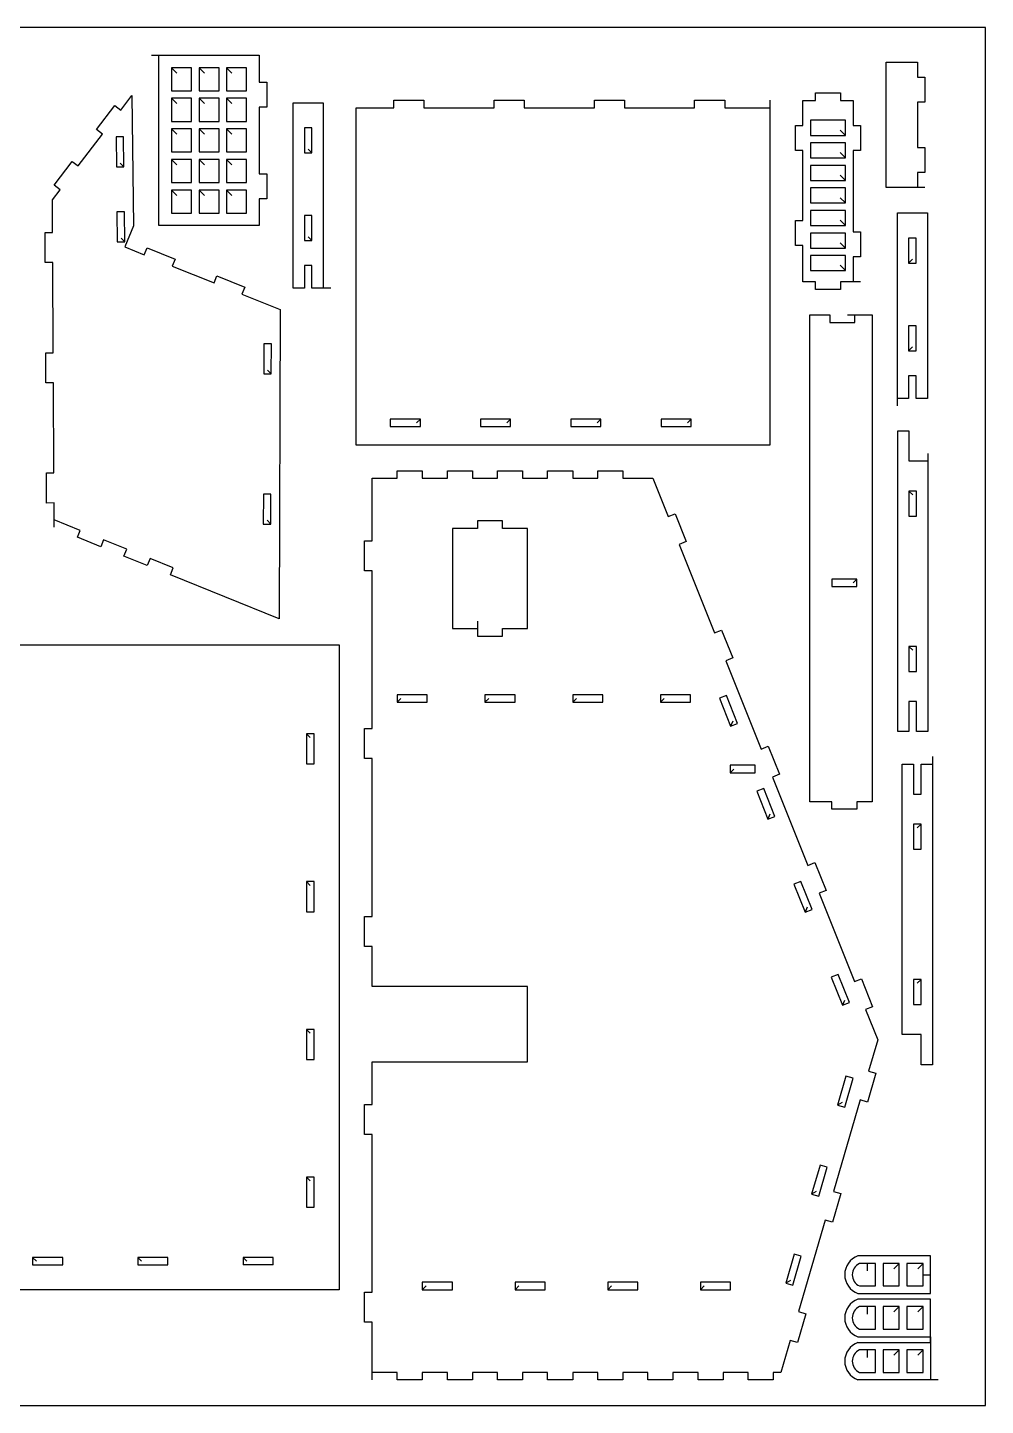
# Model space of a CAD drawing. Extents: x 0 to 800, y 0 to 550.
# Drawn here: x 418 to 800, y 0 to 550 of the extents above; entities that cross this region are included whole.
import ezdxf

# ---------------------------------------------------------------- set-up
doc = ezdxf.new("R2010")
doc.units = 0
doc.header["$MEASUREMENT"] = 0
doc.layers.add('DEFAULT', color=7, linetype='Continuous')
doc.layers.add('Layer1', color=150, linetype='Continuous')

msp = doc.modelspace()

# ---------------------------------------------------------------- linework, layer by layer
at = {"layer": 'DEFAULT'}
for p, q in [((467.2905, 538.9502), (470.2905, 538.9502)), ((470.2905, 538.9502), (510.2905, 538.9502)), ((470.2905, 470.9502), (470.2905, 538.9502)), ((477.4118, 531.8289), (475.2905, 533.9502)), ((475.2905, 533.9502), (475.2905, 524.7502)), ((483.2905, 533.9502), (475.2905, 533.9502)), ((483.2905, 524.7502), (483.2905, 533.9502)), ((488.4118, 531.8289), (486.2905, 533.9502)), ((486.2905, 533.9502), (486.2905, 524.7502)), ((494.2905, 533.9502), (486.2905, 533.9502)), ((494.2905, 524.7502), (494.2905, 533.9502)), ((499.4118, 531.8289), (497.2905, 533.9502)), ((497.2905, 533.9502), (497.2905, 524.7502)), ((505.2905, 533.9502), (497.2905, 533.9502)), ((505.2905, 524.7502), (505.2905, 533.9502)), ((510.2905, 538.9502), (510.2905, 528.2502)), ((760.3723, 486.1762), (760.3723, 536.1761)), ((760.3723, 536.1761), (772.8723, 536.1761)), ((772.8723, 536.1761), (772.8723, 530.1761)), ((510.2905, 528.2502), (513.2905, 528.2502)), ((513.2905, 528.2502), (513.2905, 518.2502)), ((772.8723, 530.1761), (775.8723, 530.1761)), ((775.8723, 530.1761), (775.8723, 520.1761)), ((455.0942, 517.0278), (459.5365, 522.8611)), ((459.5365, 522.8611), (460.1138, 470.8716)), ((475.2905, 524.7502), (483.2905, 524.7502)), ((486.2905, 524.7502), (494.2905, 524.7502)), ((497.2905, 524.7502), (505.2905, 524.7502)), ((732.1946, 520.9049), (732.1946, 523.9049)), ((732.1946, 523.9049), (742.1946, 523.9049)), ((742.1946, 523.9049), (742.1946, 520.9049)), ((445.4371, 509.2986), (452.7075, 518.8453)), ((452.7075, 518.8453), (455.0942, 517.0278)), ((477.4118, 519.629), (475.2905, 521.7502)), ((475.2905, 521.7502), (475.2905, 512.5502)), ((483.2905, 521.7502), (475.2905, 521.7502)), ((483.2905, 512.5502), (483.2905, 521.7502)), ((488.4118, 519.629), (486.2905, 521.7502)), ((486.2905, 521.7502), (486.2905, 512.5502)), ((494.2905, 521.7502), (486.2905, 521.7502)), ((494.2905, 512.5502), (494.2905, 521.7502)), ((499.4118, 519.629), (497.2905, 521.7502)), ((497.2905, 521.7502), (497.2905, 512.5502)), ((505.2905, 521.7502), (497.2905, 521.7502)), ((505.2905, 512.5502), (505.2905, 521.7502)), ((513.2905, 518.2502), (510.2905, 518.2502)), ((510.2905, 518.2502), (510.2905, 491.6502)), ((523.8199, 445.9592), (523.8199, 519.9592)), ((523.8199, 519.9592), (535.8199, 519.9592)), ((535.8199, 519.9592), (535.8199, 445.9592)), ((548.9975, 383.2454), (548.9975, 518.0216)), ((548.9975, 518.0216), (563.9975, 518.0216)), ((563.9975, 518.0216), (563.9975, 521.0216)), ((563.9975, 521.0216), (575.9975, 521.0216)), ((575.9975, 521.0216), (575.9975, 518.0216)), ((575.9975, 518.0216), (603.9975, 518.0216)), ((603.9975, 518.0216), (603.9975, 521.0216)), ((603.9975, 521.0216), (615.9975, 521.0216)), ((615.9975, 521.0216), (615.9975, 518.0216)), ((615.9975, 518.0216), (643.9975, 518.0216)), ((643.9975, 518.0216), (643.9975, 521.0216)), ((643.9975, 521.0216), (655.9975, 521.0216)), ((655.9975, 521.0216), (655.9975, 518.0216)), ((655.9975, 518.0216), (683.9975, 518.0216)), ((683.9975, 518.0216), (683.9975, 521.0216)), ((683.9975, 521.0216), (695.9975, 521.0216)), ((695.9975, 521.0216), (695.9975, 518.0216)), ((695.9975, 518.0216), (714.0169, 518.0216)), ((714.0169, 521.0216), (714.0169, 518.0216)), ((714.0169, 518.0216), (714.0169, 383.2454)), ((727.1946, 510.9049), (727.1946, 520.9049)), ((727.1946, 520.9049), (732.1946, 520.9049)), ((742.1946, 520.9049), (747.1946, 520.9049)), ((747.1946, 520.9049), (747.1946, 510.9049)), ((775.8723, 520.1761), (772.8723, 520.1761)), ((772.8723, 520.1761), (772.8723, 502.1761)), ((475.2905, 512.5502), (483.2905, 512.5502)), ((486.2905, 512.5502), (494.2905, 512.5502)), ((497.2905, 512.5502), (505.2905, 512.5502)), ((744.1946, 512.9742), (730.1946, 512.9742)), ((730.1946, 512.9742), (730.1946, 506.9742)), ((744.1946, 506.9742), (744.1946, 512.9742)), ((438.13, 494.7519), (447.8238, 507.481)), ((447.8238, 507.481), (445.4371, 509.2986)), ((456.2187, 506.4438), (453.2189, 506.4105)), ((453.2189, 506.4105), (453.3522, 494.4113)), ((456.352, 494.4445), (456.2187, 506.4438)), ((477.4118, 507.429), (475.2905, 509.5503)), ((475.2905, 509.5503), (475.2905, 500.3503)), ((483.2905, 509.5503), (475.2905, 509.5503)), ((483.2905, 500.3503), (483.2905, 509.5503)), ((488.4118, 507.429), (486.2905, 509.5503)), ((486.2905, 509.5503), (486.2905, 500.3503)), ((494.2905, 509.5503), (486.2905, 509.5503)), ((494.2905, 500.3503), (494.2905, 509.5503)), ((499.4118, 507.429), (497.2905, 509.5503)), ((497.2905, 509.5503), (497.2905, 500.3503)), ((505.2905, 509.5503), (497.2905, 509.5503)), ((505.2905, 500.3503), (505.2905, 509.5503)), ((531.3199, 509.9592), (528.3199, 509.9592)), ((528.3199, 509.9592), (528.3199, 499.9592)), ((531.3199, 499.9592), (531.3199, 509.9592)), ((724.1946, 500.9049), (724.1946, 510.9049)), ((724.1946, 510.9049), (727.1946, 510.9049)), ((730.1946, 506.9742), (744.1946, 506.9742)), ((742.0733, 509.0955), (744.1946, 506.9742)), ((747.1946, 510.9049), (750.1946, 510.9049)), ((750.1946, 510.9049), (750.1946, 500.9049)), ((529.8199, 501.4592), (531.3199, 499.9592)), ((727.1946, 500.9049), (724.1946, 500.9049)), ((727.1946, 472.9742), (727.1946, 500.9049)), ((744.1946, 503.9742), (730.1946, 503.9742)), ((730.1946, 503.9742), (730.1946, 497.9742)), ((744.1946, 497.9742), (744.1946, 503.9742)), ((750.1946, 500.9049), (747.1946, 500.9049)), ((747.1946, 500.9049), (747.1946, 468.4742)), ((772.8723, 502.1761), (775.8723, 502.1761)), ((775.8723, 502.1761), (775.8723, 492.1761)), ((428.4731, 487.0226), (435.7433, 496.5695)), ((435.7433, 496.5695), (438.13, 494.7519)), ((454.8354, 495.9277), (456.352, 494.4445)), ((475.2905, 500.3503), (483.2905, 500.3503)), ((477.4118, 495.229), (475.2905, 497.3503)), ((475.2905, 497.3503), (475.2905, 488.1503)), ((483.2905, 497.3503), (475.2905, 497.3503)), ((483.2905, 488.1503), (483.2905, 497.3503)), ((486.2905, 500.3503), (494.2905, 500.3503)), ((488.4118, 495.229), (486.2905, 497.3503)), ((486.2905, 497.3503), (486.2905, 488.1503)), ((494.2905, 497.3503), (486.2905, 497.3503)), ((494.2905, 488.1503), (494.2905, 497.3503)), ((497.2905, 500.3503), (505.2905, 500.3503)), ((499.4118, 495.229), (497.2905, 497.3503)), ((497.2905, 497.3503), (497.2905, 488.1503)), ((505.2905, 497.3503), (497.2905, 497.3503)), ((505.2905, 488.1503), (505.2905, 497.3503)), ((528.3199, 499.9592), (531.3199, 499.9592)), ((730.1946, 497.9742), (744.1946, 497.9742)), ((742.0733, 500.0956), (744.1946, 497.9742)), ((453.3522, 494.4113), (456.352, 494.4445)), ((510.2905, 491.6502), (513.2905, 491.6502)), ((513.2905, 491.6502), (513.2905, 481.6502)), ((744.1946, 494.9742), (730.1946, 494.9742)), ((730.1946, 494.9742), (730.1946, 488.9742)), ((742.0733, 491.0956), (744.1946, 488.9742)), ((744.1946, 488.9742), (744.1946, 494.9742)), ((775.8723, 492.1761), (772.8723, 492.1761)), ((772.8723, 492.1761), (772.8723, 486.1761)), ((427.8304, 481.2271), (430.8597, 485.205)), ((430.8597, 485.205), (428.4731, 487.0226)), ((475.2905, 488.1503), (483.2905, 488.1503)), ((477.4118, 483.029), (475.2905, 485.1503)), ((475.2905, 485.1503), (475.2905, 475.9503)), ((483.2905, 485.1503), (475.2905, 485.1503)), ((483.2905, 475.9503), (483.2905, 485.1503)), ((486.2905, 488.1503), (494.2905, 488.1503)), ((488.4118, 483.029), (486.2905, 485.1503)), ((486.2905, 485.1503), (486.2905, 475.9503)), ((494.2905, 485.1503), (486.2905, 485.1503)), ((494.2905, 475.9503), (494.2905, 485.1503)), ((497.2905, 488.1503), (505.2905, 488.1503)), ((499.4118, 483.029), (497.2905, 485.1503)), ((497.2905, 485.1503), (497.2905, 475.9503)), ((505.2905, 485.1503), (497.2905, 485.1503)), ((505.2905, 475.9503), (505.2905, 485.1503)), ((730.1946, 488.9742), (744.1946, 488.9742)), ((744.1946, 485.9742), (730.1946, 485.9742)), ((730.1946, 485.9742), (730.1946, 479.9742)), ((744.1946, 479.9742), (744.1946, 485.9742)), ((772.8723, 486.1762), (760.3723, 486.1762)), ((775.8723, 486.1762), (772.8723, 486.1762)), ((427.9003, 468.2274), (427.8304, 481.2271)), ((513.2905, 481.6502), (510.2905, 481.6502)), ((510.2905, 481.6502), (510.2905, 470.9502)), ((730.1946, 479.9742), (744.1946, 479.9742)), ((742.0733, 482.0956), (744.1946, 479.9742)), ((456.5518, 476.4456), (453.552, 476.4123)), ((453.552, 476.4123), (453.6853, 464.413)), ((456.6851, 464.4463), (456.5518, 476.4456)), ((475.2905, 475.9503), (483.2905, 475.9503)), ((486.2905, 475.9503), (494.2905, 475.9503)), ((497.2905, 475.9503), (505.2905, 475.9503)), ((531.3199, 474.9592), (528.3199, 474.9592)), ((528.3199, 474.9592), (528.3199, 464.9592)), ((531.3199, 464.9592), (531.3199, 474.9592)), ((744.1946, 476.9742), (730.1946, 476.9742)), ((730.1946, 476.9742), (730.1946, 470.9742)), ((742.0733, 473.0956), (744.1946, 470.9742)), ((744.1946, 470.9742), (744.1946, 476.9742)), ((764.8716, 401.9984), (764.8716, 475.9984)), ((764.8716, 475.9984), (776.8716, 475.9984)), ((776.8716, 475.9984), (776.8716, 401.9984)), ((424.9004, 468.2112), (427.9003, 468.2274)), ((424.9649, 456.2113), (424.9004, 468.2112)), ((460.1138, 470.8716), (456.7073, 462.4399)), ((510.2905, 470.9502), (470.2905, 470.9502)), ((724.1946, 462.9742), (724.1946, 472.9742)), ((724.1946, 472.9742), (727.1946, 472.9742)), ((730.1946, 470.9742), (744.1946, 470.9742)), ((744.1946, 467.9742), (730.1946, 467.9742)), ((730.1946, 467.9742), (730.1946, 461.9742)), ((744.1946, 461.9742), (744.1946, 467.9742)), ((747.1946, 468.4742), (750.1946, 468.4742)), ((750.1946, 468.4742), (750.1946, 458.4742)), ((453.6853, 464.413), (456.6851, 464.4463)), ((455.1685, 465.9296), (456.6851, 464.4463)), ((456.7073, 462.4399), (464.4714, 459.303)), ((464.4714, 459.303), (465.5952, 462.0846)), ((465.5952, 462.0846), (476.7214, 457.5893)), ((528.3199, 464.9592), (531.3199, 464.9592)), ((529.8199, 466.4592), (531.3199, 464.9592)), ((727.1946, 462.9742), (724.1946, 462.9742)), ((727.1946, 448.4742), (727.1946, 462.9742)), ((742.0733, 464.0956), (744.1946, 461.9742)), ((772.3716, 465.9984), (769.3716, 465.9984)), ((769.3716, 465.9984), (769.3716, 455.9984)), ((772.3716, 455.9984), (772.3716, 465.9984)), ((476.7214, 457.5893), (475.5976, 454.8078)), ((730.1946, 461.9742), (744.1946, 461.9742)), ((744.1946, 458.9742), (730.1946, 458.9742)), ((730.1946, 458.9742), (730.1946, 452.9742)), ((744.1946, 452.9742), (744.1946, 458.9742)), ((750.1946, 458.4742), (747.1946, 458.4742)), ((747.1946, 458.4742), (747.1946, 448.4742)), ((770.8716, 457.4984), (769.3716, 455.9984)), ((427.9649, 456.2275), (424.9649, 456.2113)), ((428.1586, 420.228), (427.9649, 456.2275)), ((475.5976, 454.8078), (492.2869, 448.0648)), ((531.3199, 454.9592), (528.3199, 454.9592)), ((528.3199, 454.9592), (528.3199, 445.9592)), ((531.3199, 445.9592), (531.3199, 454.9592)), ((730.1946, 452.9742), (744.1946, 452.9742)), ((742.0733, 455.0956), (744.1946, 452.9742)), ((769.3716, 455.9984), (772.3716, 455.9984)), ((492.2869, 448.0648), (493.4107, 450.8464)), ((493.4107, 450.8464), (504.5369, 446.3511)), ((504.5369, 446.3511), (503.4131, 443.5696)), ((528.3199, 445.9592), (523.8199, 445.9592)), ((535.8199, 445.9592), (531.3199, 445.9592)), ((538.8199, 445.9592), (535.8199, 445.9592)), ((732.1946, 448.4742), (727.1946, 448.4742)), ((732.1946, 445.4742), (732.1946, 448.4742)), ((747.1946, 448.4742), (742.1946, 448.4742)), ((742.1946, 448.4742), (742.1946, 445.4742)), ((750.1946, 448.4742), (747.1946, 448.4742)), ((503.4131, 443.5696), (518.6776, 437.4023)), ((742.1946, 445.4742), (732.1946, 445.4742)), ((518.6776, 437.4023), (518.302, 314.0001)), ((729.9291, 241.0001), (729.9291, 435.2964)), ((729.9291, 435.2964), (737.9291, 435.2964)), ((737.9291, 435.2964), (737.9291, 432.2964)), ((744.9291, 435.2964), (747.9291, 435.2964)), ((747.9291, 435.2964), (754.8719, 435.2964)), ((747.9291, 432.2964), (747.9291, 435.2964)), ((754.8719, 435.2964), (754.8719, 241.0001)), ((737.9291, 432.2964), (747.9291, 432.2964)), ((772.3716, 430.9984), (769.3716, 430.9984)), ((769.3716, 430.9984), (769.3716, 420.9984)), ((772.3716, 420.9984), (772.3716, 430.9984)), ((512.1363, 423.8092), (512.0998, 411.8092)), ((515.1363, 423.8), (512.1363, 423.8092)), ((515.0997, 411.8001), (515.1363, 423.8)), ((425.1586, 420.2118), (428.1586, 420.228)), ((425.2232, 408.212), (425.1586, 420.2118)), ((770.8716, 422.4984), (769.3716, 420.9984)), ((769.3716, 420.9984), (772.3716, 420.9984)), ((513.6042, 413.3046), (515.0997, 411.8001)), ((428.2231, 408.2282), (425.2232, 408.212)), ((428.4168, 372.2287), (428.2231, 408.2282)), ((512.0998, 411.8092), (515.0997, 411.8001)), ((772.3716, 410.9984), (769.3716, 410.9984)), ((769.3716, 410.9984), (769.3716, 401.9984)), ((772.3716, 401.9984), (772.3716, 410.9984)), ((764.8716, 398.9984), (764.8716, 401.9984)), ((769.3716, 401.9984), (764.8716, 401.9984)), ((776.8716, 401.9984), (772.3716, 401.9984)), ((574.5975, 393.7454), (562.5975, 393.7454)), ((562.5975, 393.7454), (562.5975, 390.7454)), ((562.5975, 390.7454), (574.5975, 390.7454)), ((573.0975, 392.2454), (574.5975, 393.7454)), ((574.5975, 390.7454), (574.5975, 393.7454)), ((610.5975, 393.7454), (598.5975, 393.7454)), ((598.5975, 393.7454), (598.5975, 390.7454)), ((598.5975, 390.7454), (610.5975, 390.7454)), ((609.0975, 392.2454), (610.5975, 393.7454)), ((610.5975, 390.7454), (610.5975, 393.7454)), ((646.5975, 393.7454), (634.5975, 393.7454)), ((634.5975, 393.7454), (634.5975, 390.7454)), ((634.5975, 390.7454), (646.5975, 390.7454)), ((645.0975, 392.2454), (646.5975, 393.7454)), ((646.5975, 390.7454), (646.5975, 393.7454)), ((682.5975, 393.7454), (670.5975, 393.7454)), ((670.5975, 393.7454), (670.5975, 390.7454)), ((670.5975, 390.7454), (682.5975, 390.7454)), ((681.0975, 392.2454), (682.5975, 393.7454)), ((682.5975, 390.7454), (682.5975, 393.7454)), ((765.0004, 269.0001), (765.0004, 389.0001)), ((765.0004, 389.0001), (769.5004, 389.0001)), ((769.5004, 389.0001), (769.5004, 377.0001)), ((714.0169, 383.2454), (548.9975, 383.2454)), ((777.0004, 380.0001), (777.0004, 377.0001)), ((769.5004, 377.0001), (777.0004, 377.0001)), ((777.0004, 377.0001), (777.0004, 269.0001)), ((425.4168, 372.2125), (428.4168, 372.2287)), ((425.4814, 360.2127), (425.4168, 372.2125)), ((555.3557, 345.1777), (555.3557, 370.0677)), ((555.3557, 370.0677), (565.3557, 370.0677)), ((565.3557, 370.0677), (565.3557, 373.0677)), ((565.3557, 373.0677), (575.3557, 373.0677)), ((575.3557, 373.0677), (575.3557, 370.0677)), ((575.3557, 370.0677), (585.3557, 370.0677)), ((585.3557, 370.0677), (585.3557, 373.0677)), ((585.3557, 373.0677), (595.3557, 373.0677)), ((595.3557, 373.0677), (595.3557, 370.0677)), ((595.3557, 370.0677), (605.3557, 370.0677)), ((605.3557, 370.0677), (605.3557, 373.0677)), ((605.3557, 373.0677), (615.3557, 373.0677)), ((615.3557, 373.0677), (615.3557, 370.0677)), ((615.3557, 370.0677), (625.3557, 370.0677)), ((625.3557, 370.0677), (625.3557, 373.0677)), ((625.3557, 373.0677), (635.3557, 373.0677)), ((635.3557, 373.0677), (635.3557, 370.0677)), ((635.3557, 370.0677), (645.3557, 370.0677)), ((645.3557, 370.0677), (645.3557, 373.0677)), ((645.3557, 373.0677), (655.3557, 373.0677)), ((655.3557, 373.0677), (655.3557, 370.0677)), ((655.3557, 370.0677), (667.2914, 370.0677)), ((667.2914, 370.0677), (673.397, 354.8224)), ((511.9536, 363.8094), (511.9171, 351.8095)), ((514.9536, 363.8003), (511.9536, 363.8094)), ((514.9171, 351.8004), (514.9536, 363.8003)), ((771.0004, 363.5001), (769.5004, 365.0001)), ((769.5004, 365.0001), (769.5004, 355.0001)), ((772.5004, 365.0001), (769.5004, 365.0001)), ((772.5004, 355.0001), (772.5004, 365.0001)), ((428.4814, 360.2289), (425.4814, 360.2127)), ((428.5175, 353.511), (428.4814, 360.2289)), ((428.5337, 350.5111), (428.5175, 353.511)), ((438.9306, 349.3038), (428.5175, 353.511)), ((513.4216, 353.3049), (514.9171, 351.8004)), ((607.3553, 353.0677), (597.3553, 353.0677)), ((597.3553, 353.0677), (597.3553, 350.0677)), ((607.3553, 350.0677), (607.3553, 353.0677)), ((673.397, 354.8224), (676.1819, 355.9378)), ((676.1819, 355.9378), (680.6434, 344.7979)), ((769.5004, 355.0001), (772.5004, 355.0001)), ((437.8068, 346.5223), (438.9306, 349.3038)), ((447.0786, 342.7762), (437.8068, 346.5223)), ((511.9171, 351.8095), (514.9171, 351.8004)), ((597.3553, 350.0677), (587.3553, 350.0677)), ((587.3553, 350.0677), (587.3553, 310.0677)), ((617.3553, 350.0677), (607.3553, 350.0677)), ((617.3553, 310.0677), (617.3553, 350.0677)), ((448.2024, 345.5578), (447.0786, 342.7762)), ((457.4743, 341.8117), (448.2024, 345.5578)), ((456.3504, 339.0302), (457.4743, 341.8117)), ((552.3557, 333.1777), (552.3557, 345.1777)), ((552.3557, 345.1777), (555.3557, 345.1777)), ((680.6434, 344.7979), (677.8584, 343.6826)), ((677.8584, 343.6826), (691.9862, 308.4064)), ((465.6223, 335.2841), (456.3504, 339.0302)), ((466.7461, 338.0656), (465.6223, 335.2841)), ((476.0179, 334.3196), (466.7461, 338.0656)), ((474.8941, 331.538), (476.0179, 334.3196)), ((518.302, 314.0001), (474.8941, 331.538)), ((555.3557, 333.1777), (552.3557, 333.1777)), ((555.3557, 270.1777), (555.3557, 333.1777)), ((748.7519, 329.8273), (738.7519, 329.8273)), ((738.7519, 329.8273), (738.7519, 326.8273)), ((738.7519, 326.8273), (748.7519, 326.8273)), ((747.2519, 328.3273), (748.7519, 329.8273)), ((748.7519, 326.8273), (748.7519, 329.8273)), ((587.3553, 310.0677), (597.3553, 310.0677)), ((597.3553, 313.0677), (597.3553, 310.0677)), ((597.3553, 310.0677), (597.3553, 307.0677)), ((607.3553, 307.0677), (607.3553, 310.0677)), ((607.3553, 310.0677), (617.3553, 310.0677)), ((691.9862, 308.4064), (694.7711, 309.5218)), ((694.7711, 309.5218), (699.2325, 298.3819)), ((414.9015, 303.5635), (542.1777, 303.5635)), ((542.1777, 303.5635), (542.1777, 46.0894)), ((597.3553, 307.0677), (607.3553, 307.0677)), ((771.0004, 301.5001), (769.5004, 303.0001)), ((769.5004, 303.0001), (769.5004, 293.0001)), ((772.5004, 303.0001), (769.5004, 303.0001)), ((772.5004, 293.0001), (772.5004, 303.0001)), ((699.2325, 298.3819), (696.4476, 297.2666)), ((696.4476, 297.2666), (710.5753, 261.9904)), ((769.5004, 293.0001), (772.5004, 293.0001)), ((577.3553, 283.686), (565.3553, 283.686)), ((565.3553, 283.686), (565.3553, 280.686)), ((566.8553, 282.186), (565.3553, 280.686)), ((565.3553, 280.686), (577.3553, 280.686)), ((577.3553, 280.686), (577.3553, 283.686)), ((612.3553, 283.686), (600.3553, 283.686)), ((600.3553, 283.686), (600.3553, 280.686)), ((601.8553, 282.186), (600.3553, 280.686)), ((600.3553, 280.686), (612.3553, 280.686)), ((612.3553, 280.686), (612.3553, 283.686)), ((647.3553, 283.686), (635.3553, 283.686)), ((635.3553, 283.686), (635.3553, 280.686)), ((636.8553, 282.186), (635.3553, 280.686)), ((635.3553, 280.686), (647.3553, 280.686)), ((647.3553, 280.686), (647.3553, 283.686)), ((682.3553, 283.686), (670.3553, 283.686)), ((670.3553, 283.686), (670.3553, 280.686)), ((671.8553, 282.186), (670.3553, 280.686)), ((670.3553, 280.686), (682.3553, 280.686)), ((682.3553, 280.686), (682.3553, 283.686)), ((696.6677, 283.3995), (693.8827, 282.2842)), ((693.8827, 282.2842), (698.3441, 271.1443)), ((701.129, 272.2597), (696.6677, 283.3995)), ((772.5004, 281.0001), (769.5004, 281.0001)), ((769.5004, 281.0001), (769.5004, 269.0001)), ((772.5004, 269.0001), (772.5004, 281.0001)), ((552.3557, 258.1777), (552.3557, 270.1777)), ((552.3557, 270.1777), (555.3557, 270.1777)), ((699.1788, 273.0945), (698.3441, 271.1443)), ((698.3441, 271.1443), (701.129, 272.2597)), ((530.6777, 266.5894), (529.1777, 268.0894)), ((529.1777, 268.0894), (529.1777, 256.0894)), ((532.1777, 268.0894), (529.1777, 268.0894)), ((532.1777, 256.0894), (532.1777, 268.0894)), ((769.5004, 269.0001), (765.0004, 269.0001)), ((777.0004, 269.0001), (772.5004, 269.0001)), ((710.5753, 261.9904), (713.3603, 263.1058)), ((713.3603, 263.1058), (717.8217, 251.9659)), ((778.8354, 259), (778.8354, 256)), ((529.1777, 256.0894), (532.1777, 256.0894)), ((555.3557, 258.1777), (552.3557, 258.1777)), ((555.3557, 195.1777), (555.3557, 258.1777)), ((708.1632, 255.5105), (698.1632, 255.5105)), ((698.1632, 255.5105), (698.1632, 252.5105)), ((699.6632, 254.0105), (698.1632, 252.5105)), ((708.1632, 252.5105), (708.1632, 255.5105)), ((766.8354, 148), (766.8354, 256)), ((766.8354, 256), (771.3354, 256)), ((771.3354, 256), (771.3354, 244)), ((774.3354, 244), (774.3354, 256)), ((774.3354, 256), (778.8354, 256)), ((778.8354, 256), (778.8354, 136)), ((698.1632, 252.5105), (708.1632, 252.5105)), ((717.8217, 251.9659), (715.0367, 250.8506)), ((715.0367, 250.8506), (729.1644, 215.5744)), ((711.5391, 246.2667), (708.7541, 245.1514)), ((708.7541, 245.1514), (713.2155, 234.0115)), ((716.0004, 235.1269), (711.5391, 246.2667)), ((771.3354, 244), (774.3354, 244)), ((738.7519, 241.0001), (729.9291, 241.0001)), ((738.7519, 238.0001), (738.7519, 241.0001)), ((748.7519, 238.0001), (738.7519, 238.0001)), ((754.8719, 241.0001), (748.7519, 241.0001)), ((748.7519, 241.0001), (748.7519, 238.0001)), ((714.0502, 235.9617), (713.2155, 234.0115)), ((713.2155, 234.0115), (716.0004, 235.1269)), ((774.3354, 232), (771.3354, 232)), ((771.3354, 232), (771.3354, 222)), ((772.8354, 230.5), (774.3354, 232)), ((774.3354, 222), (774.3354, 232)), ((771.3354, 222), (774.3354, 222)), ((729.1644, 215.5744), (731.9494, 216.6898)), ((731.9494, 216.6898), (736.4108, 205.5499)), ((530.6777, 207.5894), (529.1777, 209.0894)), ((529.1777, 209.0894), (529.1777, 197.0894)), ((532.1777, 209.0894), (529.1777, 209.0894)), ((532.1777, 197.0894), (532.1777, 209.0894)), ((726.4105, 209.1339), (723.6255, 208.0186)), ((730.8718, 197.9941), (726.4105, 209.1339)), ((723.6255, 208.0186), (728.0869, 196.8787)), ((736.4108, 205.5499), (733.6259, 204.4346)), ((733.6259, 204.4346), (747.7537, 169.1584)), ((728.9216, 198.8289), (728.0869, 196.8787)), ((529.1777, 197.0894), (532.1777, 197.0894)), ((552.3557, 183.1777), (552.3557, 195.1777)), ((552.3557, 195.1777), (555.3557, 195.1777)), ((728.0869, 196.8787), (730.8718, 197.9941)), ((555.3557, 183.1777), (552.3557, 183.1777)), ((555.3557, 167.1777), (555.3557, 183.1777)), ((741.2819, 172.0011), (738.4969, 170.8858)), ((738.4969, 170.8858), (742.9583, 159.746)), ((745.7432, 160.8613), (741.2819, 172.0011)), ((617.3557, 167.1777), (555.3557, 167.1777)), ((617.3557, 137.1777), (617.3557, 167.1777)), ((747.7537, 169.1584), (750.5386, 170.2738)), ((750.5386, 170.2738), (755, 159.1339)), ((774.3354, 170), (771.3354, 170)), ((771.3354, 170), (771.3354, 160)), ((772.8354, 168.5), (774.3354, 170)), ((774.3354, 160), (774.3354, 170)), ((743.793, 161.6961), (742.9583, 159.746)), ((742.9583, 159.746), (745.7432, 160.8613)), ((771.3354, 160), (774.3354, 160)), ((755, 159.1339), (752.2151, 158.0186)), ((752.2151, 158.0186), (757.0482, 145.9504)), ((530.6777, 148.5894), (529.1777, 150.0894)), ((529.1777, 150.0894), (529.1777, 138.0894)), ((532.1777, 150.0894), (529.1777, 150.0894)), ((532.1777, 138.0894), (532.1777, 150.0894)), ((757.0482, 145.9504), (753.4168, 133.4679)), ((774.3354, 148), (766.8354, 148)), ((774.3354, 136), (774.3354, 148)), ((529.1777, 138.0894), (532.1777, 138.0894)), ((555.3557, 120.1777), (555.3557, 137.1777)), ((555.3557, 137.1777), (617.3557, 137.1777)), ((756.2974, 132.6299), (752.9453, 121.1076)), ((753.4168, 133.4679), (756.2974, 132.6299)), ((778.8354, 136), (774.3354, 136)), ((744.3449, 131.4183), (740.9928, 119.896)), ((743.8734, 119.0579), (747.2255, 130.5802)), ((747.2255, 130.5802), (744.3449, 131.4183)), ((750.0647, 121.9456), (739.4498, 85.4583)), ((752.9453, 121.1076), (750.0647, 121.9456)), ((552.3557, 108.1777), (552.3557, 120.1777)), ((552.3557, 120.1777), (555.3557, 120.1777)), ((742.8521, 120.9172), (740.9928, 119.896)), ((740.9928, 119.896), (743.8734, 119.0579)), ((555.3557, 108.1777), (552.3557, 108.1777)), ((555.3557, 45.1777), (555.3557, 108.1777)), ((734.0093, 95.8912), (730.6572, 84.3689)), ((733.5378, 83.5308), (736.8899, 95.0531)), ((736.8899, 95.0531), (734.0093, 95.8912)), ((530.6777, 89.5895), (529.1777, 91.0895)), ((529.1777, 91.0895), (529.1777, 79.0895)), ((532.1777, 91.0895), (529.1777, 91.0895)), ((532.1777, 79.0895), (532.1777, 91.0895)), ((732.5165, 85.3901), (730.6572, 84.3689)), ((730.6572, 84.3689), (733.5378, 83.5308)), ((742.3304, 84.6204), (738.9783, 73.0981)), ((739.4498, 85.4583), (742.3304, 84.6204)), ((529.1777, 79.0895), (532.1777, 79.0895)), ((736.0977, 73.936), (725.4827, 37.4487)), ((738.9783, 73.0981), (736.0977, 73.936)), ((421.4015, 57.5894), (419.9015, 59.0894)), ((419.9015, 59.0894), (419.9015, 56.0894)), ((431.9015, 59.0894), (419.9015, 59.0894)), ((419.9015, 56.0894), (431.9015, 56.0894)), ((431.9015, 56.0894), (431.9015, 59.0894)), ((463.4015, 57.5895), (461.9015, 59.0895)), ((461.9015, 59.0895), (461.9015, 56.0895)), ((473.9015, 59.0895), (461.9015, 59.0895)), ((461.9015, 56.0895), (473.9015, 56.0895)), ((473.9015, 56.0895), (473.9015, 59.0895)), ((505.4015, 57.5895), (503.9015, 59.0895)), ((503.9015, 59.0895), (503.9015, 56.0895)), ((515.9015, 59.0895), (503.9015, 59.0895)), ((515.9015, 56.0895), (503.9015, 56.0895)), ((515.9015, 56.0895), (515.9015, 59.0895)), ((723.6736, 60.364), (720.3217, 48.8417)), ((723.2021, 48.0037), (726.5543, 59.526)), ((726.5543, 59.526), (723.6736, 60.364)), ((778.099, 59.6777), (749.099, 59.6777)), ((752.9361, 56.6777), (749.7035, 56.6777)), ((752.9361, 53.6777), (752.9361, 56.6777)), ((756.1687, 56.6777), (752.9361, 56.6777)), ((756.1687, 47.6777), (756.1687, 56.6777)), ((765.6339, 56.6777), (759.1686, 56.6777)), ((759.1686, 56.6777), (759.1686, 47.6777)), ((763.5126, 54.5564), (765.6339, 56.6777)), ((765.6339, 47.6777), (765.6339, 56.6777)), ((775.099, 56.6777), (768.6338, 56.6777)), ((768.6338, 56.6777), (768.6338, 47.6777)), ((772.9777, 54.5564), (775.099, 56.6777)), ((775.099, 47.6777), (775.099, 56.6777)), ((778.099, 52.1777), (778.099, 59.6777)), ((722.181, 49.863), (720.3217, 48.8417)), ((775.099, 52.1777), (778.099, 52.1777)), ((778.099, 44.6777), (778.099, 52.1777)), ((542.1777, 46.0894), (414.9015, 46.0894)), ((552.3557, 33.1777), (552.3557, 45.1777)), ((552.3557, 45.1777), (555.3557, 45.1777)), ((587.3557, 49.2119), (575.3557, 49.2119)), ((575.3557, 49.2119), (575.3557, 46.2119)), ((576.8557, 47.7119), (575.3557, 46.2119)), ((575.3557, 46.2119), (587.3557, 46.2119)), ((587.3557, 46.2119), (587.3557, 49.2119)), ((624.3557, 49.2119), (612.3557, 49.2119)), ((612.3557, 49.2119), (612.3557, 46.2119)), ((613.8557, 47.7119), (612.3557, 46.2119)), ((612.3557, 46.2119), (624.3557, 46.2119)), ((624.3557, 46.2119), (624.3557, 49.2119)), ((661.3557, 49.2119), (649.3557, 49.2119)), ((649.3557, 49.2119), (649.3557, 46.2119)), ((650.8557, 47.7119), (649.3557, 46.2119)), ((649.3557, 46.2119), (661.3557, 46.2119)), ((661.3557, 46.2119), (661.3557, 49.2119)), ((698.3557, 49.2119), (686.3557, 49.2119)), ((686.3557, 49.2119), (686.3557, 46.2119)), ((687.8557, 47.7119), (686.3557, 46.2119)), ((686.3557, 46.2119), (698.3557, 46.2119)), ((698.3557, 46.2119), (698.3557, 49.2119)), ((720.3217, 48.8417), (723.2021, 48.0037)), ((749.099, 44.6777), (778.099, 44.6777)), ((749.7035, 47.6777), (756.1687, 47.6777)), ((759.1686, 47.6777), (765.6339, 47.6777)), ((768.6338, 47.6777), (775.099, 47.6777)), ((778.0989, 42.4277), (749.0989, 42.4277)), ((752.936, 39.4277), (749.7034, 39.4277)), ((752.936, 36.4277), (752.936, 39.4277)), ((756.1686, 39.4277), (752.936, 39.4277)), ((756.1686, 30.4277), (756.1686, 39.4277)), ((765.6338, 39.4277), (759.1686, 39.4277)), ((759.1686, 39.4277), (759.1686, 30.4277)), ((763.5125, 37.3064), (765.6338, 39.4277)), ((765.6338, 30.4277), (765.6338, 39.4277)), ((775.099, 39.4277), (768.6338, 39.4277)), ((768.6338, 39.4277), (768.6338, 30.4277)), ((772.9777, 37.3064), (775.099, 39.4277)), ((775.099, 30.4277), (775.099, 39.4277)), ((778.0989, 25.1777), (778.0989, 42.4277)), ((555.3557, 33.1777), (552.3557, 33.1777)), ((555.3557, 13.1777), (555.3557, 33.1777)), ((728.3633, 36.6107), (725.0112, 25.0884)), ((725.4827, 37.4487), (728.3633, 36.6107)), ((749.7034, 30.4277), (756.1686, 30.4277)), ((759.1686, 30.4277), (765.6338, 30.4277)), ((768.6338, 30.4277), (775.099, 30.4277)), ((722.1306, 25.9264), (718.4217, 13.1777)), ((725.0112, 25.0884), (722.1306, 25.9264)), ((749.0989, 27.4277), (778.0989, 27.4277)), ((749.0989, 25.1777), (778.0989, 25.1777)), ((752.936, 22.1777), (749.7034, 22.1777)), ((752.936, 19.1777), (752.936, 22.1777)), ((756.1686, 22.1777), (752.936, 22.1777)), ((756.1686, 13.1777), (756.1686, 22.1777)), ((765.6337, 22.1777), (759.1685, 22.1777)), ((759.1685, 22.1777), (759.1685, 13.1777)), ((763.5125, 20.0564), (765.6337, 22.1777)), ((765.6337, 13.1777), (765.6337, 22.1777)), ((775.0989, 22.1777), (768.6337, 22.1777)), ((768.6337, 22.1777), (768.6337, 13.1777)), ((772.9776, 20.0564), (775.0989, 22.1777)), ((775.0989, 13.1777), (775.0989, 22.1777)), ((778.0989, 27.4277), (778.0989, 10.1777)), ((555.3557, 10.1777), (555.3557, 13.1777)), ((565.3557, 13.1777), (555.3557, 13.1777)), ((565.3557, 10.1777), (565.3557, 13.1777)), ((585.3557, 13.1777), (575.3557, 13.1777)), ((575.3557, 13.1777), (575.3557, 10.1777)), ((585.3557, 10.1777), (585.3557, 13.1777)), ((605.3557, 13.1777), (595.3557, 13.1777)), ((595.3557, 13.1777), (595.3557, 10.1777)), ((605.3557, 10.1777), (605.3557, 13.1777)), ((625.3557, 13.1777), (615.3557, 13.1777)), ((615.3557, 13.1777), (615.3557, 10.1777)), ((625.3557, 10.1777), (625.3557, 13.1777)), ((645.3557, 13.1777), (635.3557, 13.1777)), ((635.3557, 13.1777), (635.3557, 10.1777)), ((645.3557, 10.1777), (645.3557, 13.1777)), ((665.3557, 13.1777), (655.3557, 13.1777)), ((655.3557, 13.1777), (655.3557, 10.1777)), ((665.3557, 10.1777), (665.3557, 13.1777)), ((685.3557, 13.1777), (675.3557, 13.1777)), ((675.3557, 13.1777), (675.3557, 10.1777)), ((685.3557, 10.1777), (685.3557, 13.1777)), ((705.3557, 13.1777), (695.3557, 13.1777)), ((695.3557, 13.1777), (695.3557, 10.1777)), ((705.3557, 10.1777), (705.3557, 13.1777)), ((718.4217, 13.1777), (715.3557, 13.1777)), ((715.3557, 13.1777), (715.3557, 10.1777)), ((749.7034, 13.1777), (756.1686, 13.1777)), ((759.1685, 13.1777), (765.6337, 13.1777)), ((768.6337, 13.1777), (775.0989, 13.1777)), ((575.3557, 10.1777), (565.3557, 10.1777)), ((595.3557, 10.1777), (585.3557, 10.1777)), ((615.3557, 10.1777), (605.3557, 10.1777)), ((635.3557, 10.1777), (625.3557, 10.1777)), ((655.3557, 10.1777), (645.3557, 10.1777)), ((675.3557, 10.1777), (665.3557, 10.1777)), ((695.3557, 10.1777), (685.3557, 10.1777)), ((715.3557, 10.1777), (705.3557, 10.1777)), ((778.0989, 10.1777), (749.0989, 10.1777)), ((781.0989, 10.1777), (778.0989, 10.1777))]:
    msp.add_line(p, q, dxfattribs=at)
for centre, radius, start, end in [((751.8829, 52.1777), 8, 110.364083, 249.635917), ((751.883, 52.1777), 5, 115.842499, 244.157501), ((751.8828, 34.9277), 8, 110.364083, 249.635917), ((751.8829, 34.9277), 5, 115.842499, 244.157501), ((751.8828, 17.6777), 8, 110.364083, 249.635917), ((751.8829, 17.6777), 5, 115.842499, 244.157501)]:
    msp.add_arc(centre, radius, start, end, dxfattribs=at)
at = {"layer": 'Layer1'}
msp.add_lwpolyline([(0, 0), (800, 0), (800, 550), (0, 550)], close=True, dxfattribs=at)

doc.saveas('drawing.dxf')
